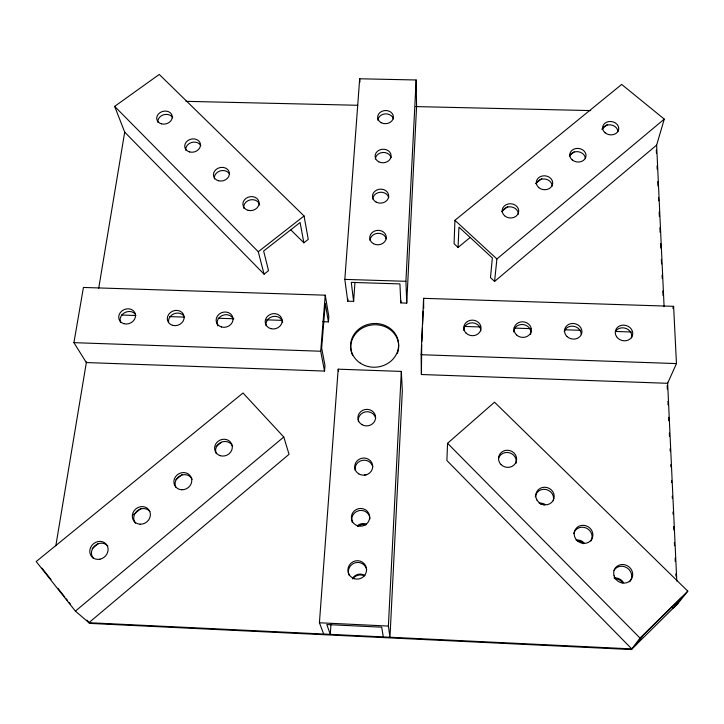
<?xml version="1.0" encoding="UTF-8"?>
<svg xmlns="http://www.w3.org/2000/svg" width="724" height="724" viewBox="0 0 724 724"><rect width="100%" height="100%" fill="white"/><g stroke="black" fill="none" stroke-linecap="round" stroke-linejoin="round"><path stroke-width="1.09" d="M664.098 306.614L656.632 145.117L664.279 119.116L621.672 84.427L454.934 220.313L454.075 243.726L458.066 247.436L470.283 237.382M677.239 604.395L687.8 591.146L494.519 402.191L447.559 443.296L446.889 460.5L631.753 648.903L636.414 644.324L643.763 634.749L681.809 597.372L673.257 608.115L671.646 606.522M458.066 247.436L458.944 227.128L492.356 257.952L490.474 277.6L494.583 281.428L656.596 145.117M421.124 354.715L423.594 298.333L673.61 306.333L676.46 363.584L667.619 383.304L421.413 374.516L421.124 354.715L676.46 363.584M421.712 344.805L421.413 374.516M421.857 341.429L422.445 327.954M422.599 324.578L423.187 311.094M401.322 371.421L402.327 390.734L389.964 637.238L388.381 626.07L401.322 371.421L338.18 369.177L319.42 622.767L323.664 634.025M353.62 301.383L351.276 282.396L399.929 283.917L400.815 302.904L406.734 303.103L405.92 281.301L416.155 79.984L359.674 78.78L344.832 279.392L347.737 301.193L353.62 301.383L354.968 282.242M406.734 303.103L416.581 106.6L416.155 79.984M400.815 302.904L400.933 300.65M330.986 624.206L330.28 634.342L326.814 624.55L381.702 627.183L383.313 636.912M347.737 301.193L347.9 298.949M328.415 321.909L328.832 316.56L325.239 295.184L83.432 287.446L73.92 342.66L86.301 362.552L324.533 371.059L324.976 365.502L321.664 348.099L325.266 303.419L328.415 321.909L322.786 321.718M324.533 371.059L320.705 351.231L325.239 295.184M494.583 281.428L496.899 258.966L664.279 119.116M55.829 545.806L86.464 361.819M98.717 288.224L124.709 132.121L114.645 106.365L159.271 74.445L304.053 215.987L308.252 239.373L303.881 242.821L291.048 230.123M672.795 308.37L673.61 306.333M86.889 620.097L89.758 623.391L631.292 649.555L640.016 638.079L687.8 591.146M673.257 608.115L677.8 603.644L631.292 649.555M88.907 622.694L289.057 454.31L283.781 437.006L243.02 392.996L36.2 561.543L75.396 611.119L88.907 622.694L87.622 621.074M75.396 611.119L283.781 437.006M92.192 548.62L98.292 543.597M133.18 514.873L141.035 508.411M175.914 479.686L182.023 474.663M216.042 446.663L221.273 442.355M501.705 211.508L507.814 206.485M535.742 183.489L541.851 178.457M569.779 155.461L574.15 151.877M602.078 128.881L607.309 124.564M124.673 132.112L264.079 274.188L268.541 270.667L263.636 251.029L300.089 222.521L303.881 242.821M264.079 274.188L258.278 251.735L304.053 215.987M185.905 101.333L357.783 105.27M415.449 106.582L590.721 110.591M344.832 279.392L405.92 281.301M121.37 315.012L135.994 315.501M169.751 316.623L184.385 317.112M218.141 318.234L233.888 318.759M266.522 319.845L282.279 320.37M464.229 326.433L480.039 326.958M513.931 328.081L530.873 328.651M564.765 329.773L580.576 330.307M615.59 331.465L631.409 331.999M73.92 342.66L320.705 351.231M319.42 622.767L388.381 626.07M88.962 622.712L631.79 648.912M454.934 220.313L496.899 258.966M114.645 106.365L258.278 251.735M447.559 443.296L640.016 638.079M41.947 568.114L50.97 579.517M57.902 588.295L64.843 597.065M66.237 598.82L67.622 600.576M69.006 602.332L70.4 604.087M338.18 369.177L338.542 371.322M359.674 78.78L359.955 82.102M667.6 382.29L676.795 581.055M656.324 150.067L656.478 153.452M657.048 165.85L657.202 169.235M657.772 181.633L657.98 186.14M658.505 197.417L658.659 200.801M659.175 212.069L659.383 216.585M659.899 227.852L660.107 232.368M660.632 243.635L660.84 248.151M661.356 259.418L661.564 263.934M662.08 275.201L662.243 278.586M662.813 290.985L663.021 295.501M667.166 385.684L667.329 389.069M667.899 401.467L668.053 404.852M668.623 417.25L668.777 420.635M669.347 433.033L669.51 436.418M670.08 448.817L670.18 451.07M670.804 464.6L670.904 466.853M671.528 480.383L671.637 482.636M672.261 496.166L672.361 498.42M672.985 511.949L673.085 514.203M673.655 526.601L673.818 529.986M674.388 542.385L674.542 545.769M675.112 558.168L675.266 561.553M675.836 573.951L675.944 576.214M423.594 298.333L423.694 308.451M613.979 577.96A9.412 8.742 38 0 1 623.599 582.73M576.051 540.05A9.168 8.598 31.7 0 1 584.006 542.81M539.172 503.189A8.95 8.435 23.9 0 1 545.136 504.447M364.398 474.935A8.679 8.29 -10.1 0 1 366.652 474.745M357.285 525.814A8.842 8.579 -15.2 0 1 365.91 523.959M352.552 578.177A9.014 8.86 -30.2 0 1 364.959 575.499M540.457 504.085A8.932 8.417 24 0 1 544.186 505.026M577.263 540.864A9.14 8.579 31.8 0 1 583.644 543.688M615.119 578.702A9.385 8.724 38.1 0 1 622.694 582.847M358.045 526.239A8.815 8.561 -15.3 0 1 366.054 524.864M352.733 578.974A8.987 8.842 -30.6 0 1 364.444 575.915M352.615 355.375A23.983 21.82 -5.5 0 1 373.955 324.777A23.983 21.82 -5.5 0 1 397.386 353.321M358.416 421.73A8.815 8.236 -7.6 0 1 365.267 411.902A8.815 8.236 -7.6 0 1 375.666 418.11M355.231 470.564A8.969 8.525 -9.8 0 1 362.208 460.392A8.969 8.525 -9.8 0 1 372.779 466.844M352.371 522.61A9.131 8.824 -14.2 0 1 359.041 510.61A9.131 8.824 -14.2 0 1 369.973 518.837M348.959 575.073A9.322 9.131 -26.2 0 1 354.968 562.856A9.322 9.131 -26.2 0 1 366.697 569.607M377.856 120.229A7.864 6.561 -3.8 0 1 385.087 113.894A7.864 6.561 -3.8 0 1 393.394 118.89M375.322 158.99A7.991 6.769 -4 0 1 382.67 152.474A7.991 6.769 -4 0 1 391.105 157.633M372.706 198.982A8.118 6.987 -4.2 0 1 380.181 192.267A8.118 6.987 -4.2 0 1 388.734 197.607M370 240.259A8.245 7.213 -4.5 0 1 377.602 233.336A8.245 7.213 -4.5 0 1 386.29 238.866M120.682 322.605A8.543 7.403 -23 0 1 124.338 312.877A8.543 7.403 -23 0 1 135.144 313.89M168.547 322.37A8.525 7.475 -20.5 0 1 173.597 313.954A8.525 7.475 -20.5 0 1 183.48 315.492M217.797 325.872A8.507 7.548 -17.6 0 1 222.087 315.564A8.507 7.548 -17.6 0 1 233.2 318.723M266.043 325.637A8.507 7.602 -14.1 0 1 272.93 316.488A8.507 7.602 -14.1 0 1 282.704 322.225M463.641 330.271A8.588 7.747 4 0 1 472.419 322.832A8.588 7.747 4 0 1 480.808 330.841M513.651 331.945A8.643 7.756 8.3 0 1 523.452 324.587A8.643 7.756 8.3 0 1 530.601 334.524M564.186 331.619A8.706 7.756 12.2 0 1 573.616 326.243A8.706 7.756 12.2 0 1 581.236 334.207M615.463 331.447A8.778 7.747 15.5 0 1 626.224 328.515A8.778 7.747 15.5 0 1 631.59 337.909M498.519 458.401A9.059 8.498 14.4 0 1 509.633 452.835A9.059 8.498 14.4 0 1 515.895 463.505M535.308 496.89A9.249 8.688 22.5 0 1 546.023 489.496A9.249 8.688 22.5 0 1 553.308 500.664M573.743 533.47A9.475 8.86 30.2 0 1 586.223 528.049A9.475 8.86 30.2 0 1 590.92 541.054M613.916 570.494A9.729 9.014 36.6 0 1 627.473 568.168A9.729 9.014 36.6 0 1 629.681 581.779M157.895 122.374A7.846 6.416 -14.6 0 1 163.552 114.799A7.846 6.416 -14.6 0 1 172.746 117.777M185.806 150.284A7.937 6.579 -13.9 0 1 191.453 142.528A7.937 6.579 -13.9 0 1 200.81 145.587M214.431 178.891A8.027 6.76 -13.2 0 1 220.06 170.955A8.027 6.76 -13.2 0 1 229.58 174.095M243.78 208.231A8.118 6.941 -12.3 0 1 250.423 199.842A8.118 6.941 -12.3 0 1 259.699 205.037M602.087 129.56A8.064 6.652 7.7 0 1 610.766 124.899A8.064 6.652 7.7 0 1 617.943 131.668M569.417 156.465A8.127 6.797 6.8 0 1 578.232 151.714A8.127 6.797 6.8 0 1 585.372 158.628M536.122 183.887A8.181 6.95 5.6 0 1 545.063 179.045A8.181 6.95 5.6 0 1 552.186 186.104M502.185 211.833A8.245 7.095 4.2 0 1 511.271 206.901A8.245 7.095 4.2 0 1 518.348 214.123M216.331 453.704A8.96 8.245 -25.7 0 1 220.838 442.409A8.96 8.245 -25.7 0 1 232.476 445.93M175.787 487.161A9.122 8.362 -31.5 0 1 180.502 475.614A9.122 8.362 -31.5 0 1 192.195 479.234M135.533 523.217A9.303 8.462 -36.5 0 1 137.252 510.845A9.303 8.462 -36.5 0 1 149.877 511.37M93.197 558.177A9.502 8.552 -40.8 0 1 95.125 545.516A9.502 8.552 -40.8 0 1 107.858 546.077M360.353 363.186A24.028 21.856 -5.5 0 0 398.472 347.411A24.028 21.856 -5.5 0 0 365.005 325.465A24.028 21.856 -5.5 0 0 360.353 363.186M361.909 424.635A8.86 8.272 -7.6 0 0 375.584 417.938A8.86 8.272 -7.6 0 0 362.76 410.309A8.86 8.272 -7.6 0 0 361.909 424.635M358.76 473.858A9.014 8.561 -9.7 0 0 372.688 466.935A9.014 8.561 -9.7 0 0 359.647 459.016A9.014 8.561 -9.7 0 0 358.76 473.858M357.656 525.814A9.177 8.869 -14.1 0 0 369.502 515.388A9.177 8.869 -14.1 0 0 354.434 510.8A9.177 8.869 -14.1 0 0 357.656 525.814M354.308 578.702A9.367 9.177 -25.8 0 0 366.38 567.906A9.367 9.177 -25.8 0 0 351.049 563.127A9.367 9.177 -25.8 0 0 354.308 578.702M381.249 122.727A7.901 6.579 -3.8 0 0 393.413 117.279A7.901 6.579 -3.8 0 0 381.919 111.324A7.901 6.579 -3.8 0 0 381.249 122.727M378.743 161.796A8.027 6.788 -4 0 0 391.105 156.194A8.027 6.788 -4 0 0 379.439 150.031A8.027 6.788 -4 0 0 378.743 161.796M376.163 202.105A8.154 7.005 -4.2 0 0 388.725 196.34A8.154 7.005 -4.2 0 0 376.887 189.969A8.154 7.005 -4.2 0 0 376.163 202.105M373.503 243.726A8.281 7.231 -4.5 0 0 386.272 237.789A8.281 7.231 -4.5 0 0 374.245 231.191A8.281 7.231 -4.5 0 0 373.503 243.726M123.849 323.691A8.579 7.43 -22.9 0 0 135.469 314.678A8.579 7.43 -22.9 0 0 122.03 310.84A8.579 7.43 -22.9 0 0 123.849 323.691M172.593 325.338A8.561 7.502 -20.5 0 0 184.095 316.298A8.561 7.502 -20.5 0 0 170.529 312.442A8.561 7.502 -20.5 0 0 172.593 325.338M221.562 326.986A8.552 7.566 -17.5 0 0 232.947 317.927A8.552 7.566 -17.5 0 0 219.254 314.053A8.552 7.566 -17.5 0 0 221.562 326.986M270.776 328.642A8.543 7.629 -14 0 0 282.043 319.556A8.543 7.629 -14 0 0 268.215 315.673A8.543 7.629 -14 0 0 270.776 328.642M466.202 333.23A8.625 7.774 3.9 0 0 480.7 330.189A8.625 7.774 3.9 0 0 470.356 320.343A8.625 7.774 3.9 0 0 466.202 333.23M516.556 334.922A8.679 7.783 8.3 0 0 531.063 331.873A8.679 7.783 8.3 0 0 520.484 321.999A8.679 7.783 8.3 0 0 516.556 334.922M567.154 336.624A8.742 7.783 12.1 0 0 581.671 333.565A8.742 7.783 12.1 0 0 570.865 323.655A8.742 7.783 12.1 0 0 567.154 336.624M616.558 336.66A8.824 7.774 15.4 0 0 631.708 337.14A8.824 7.774 15.4 0 0 623.744 325.13A8.824 7.774 15.4 0 0 616.558 336.66M501.108 464.627A9.104 8.534 14.3 0 0 516.312 461.351A9.104 8.534 14.3 0 0 505.298 450.455A9.104 8.534 14.3 0 0 501.108 464.627M537.036 500.13A9.294 8.724 22.3 0 0 553 500.755A9.294 8.724 22.3 0 0 544.964 487.243A9.294 8.724 22.3 0 0 537.036 500.13M575.499 538.556A9.521 8.896 30 0 0 591.716 539.217A9.521 8.896 30 0 0 583.372 525.307A9.521 8.896 30 0 0 575.499 538.556M614.079 575.833A9.783 9.059 36.5 0 0 630.142 580.693A9.783 9.059 36.5 0 0 625.4 564.937A9.783 9.059 36.5 0 0 614.079 575.833M161.561 123.858A7.883 6.425 -14.5 0 0 172.231 116.066A7.883 6.425 -14.5 0 0 159.714 112.863A7.883 6.425 -14.5 0 0 161.561 123.858M189.697 151.959A7.973 6.597 -13.9 0 0 200.421 143.995A7.973 6.597 -13.9 0 0 187.697 140.7A7.973 6.597 -13.9 0 0 189.697 151.959M218.558 180.774A8.064 6.778 -13.2 0 0 229.327 172.62A8.064 6.778 -13.2 0 0 216.395 169.235A8.064 6.778 -13.2 0 0 218.558 180.774M248.151 210.331A8.154 6.959 -12.2 0 0 258.975 201.987A8.154 6.959 -12.2 0 0 245.816 198.503A8.154 6.959 -12.2 0 0 248.151 210.331M605.101 132.791A8.1 6.67 7.7 0 0 618.522 130.085A8.1 6.67 7.7 0 0 608.377 121.659A8.1 6.67 7.7 0 0 605.101 132.791M572.231 159.913A8.163 6.815 6.8 0 0 585.797 157.162A8.163 6.815 6.8 0 0 575.68 148.565A8.163 6.815 6.8 0 0 572.231 159.913M538.728 187.561A8.217 6.969 5.6 0 0 552.439 184.765A8.217 6.969 5.6 0 0 542.348 175.977A8.217 6.969 5.6 0 0 538.728 187.561M504.565 215.752A8.281 7.122 4.2 0 0 518.438 212.91A8.281 7.122 4.2 0 0 508.384 203.924A8.281 7.122 4.2 0 0 504.565 215.752M220.277 455.695A9.005 8.281 -25.6 0 0 232.214 445.785A9.005 8.281 -25.6 0 0 217.861 441.477A9.005 8.281 -25.6 0 0 220.277 455.695M181.778 489.768A9.168 8.389 -31.3 0 0 191.064 477.161A9.168 8.389 -31.3 0 0 175.651 476.564A9.168 8.389 -31.3 0 0 181.778 489.768M140.148 524.203A9.349 8.498 -36.4 0 0 149.714 511.316A9.349 8.498 -36.4 0 0 134.157 510.691A9.349 8.498 -36.4 0 0 140.148 524.203M99.993 559.181A9.548 8.588 -40.6 0 0 106.292 544.285A9.548 8.588 -40.6 0 0 90.545 547.679A9.548 8.588 -40.6 0 0 99.993 559.181"/></g></svg>
